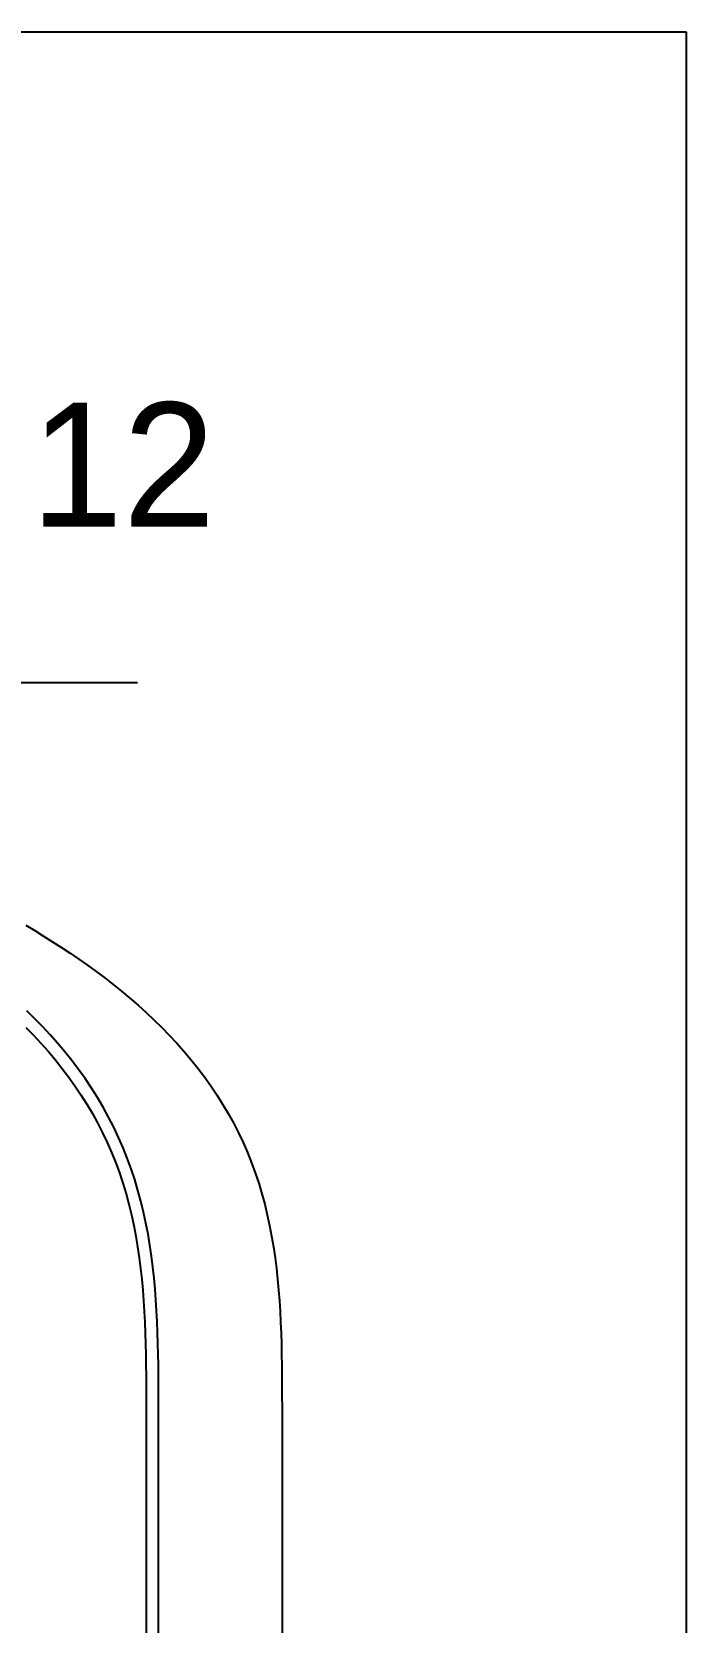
# Model space of a CAD drawing. Header units: metres. Extents: x -2 to 44.3, y -14 to 11.
# Drawn here: x 41.67 to 44.31, y 4.58 to 10.99 of the extents above; entities that cross this region are included whole.
import ezdxf

# ---------------------------------------------------------------- set-up
doc = ezdxf.new("R2010")
doc.units = ezdxf.units.M
doc.header["$LTSCALE"] = 0.05
doc.linetypes.add('DASHED', pattern=[19.05, 12.7, -6.35])
doc.layers.get('0').update_dxf_attribs({"linetype": 'DASHED'})
doc.layers.add('back-layer3', color=7, linetype='Continuous')
doc.dimstyles.get("Standard").update_dxf_attribs({"dimtxt": 2.5, "dimasz": 2.5, "dimexe": 1.25, "dimexo": 0.625, "dimtad": 1, "dimtxsty": 'Standard', "dimcen": 2.5, "dimazin": 3, "dimtfac": 1, "dimtmove": 0, "dimatfit": 3, "dimarcsym": 0})

# ---------------------------------------------------------------- blocks, each defined once
blk = doc.blocks.new('*D13')
at = {"color": 0, "lineweight": -2, "transparency": 16777216}
for p, q in [((39.8228, 9.834), (39.611, 10.2869)), ((37.799, 8.3357), (41.1669, 9.9106)), ((37.849, 8.2288), (41.2169, 9.8037)), ((40.0346, 9.3811), (40.0846, 9.2742)), ((40.2964, 8.8213), (40.5082, 8.3683)), ((40.5082, 8.3683), (42.3832, 8.3683))]:
    blk.add_line(p, q, dxfattribs=at)
at = {"color": 0, "transparency": 16777216}
for points in [[(39.8983, 9.8693), (39.7473, 9.7987), (40.0346, 9.3811)], [(40.3719, 8.8566), (40.2209, 8.786), (40.0846, 9.2742)]]:
    blk.add_solid(points, dxfattribs=at)
at = {"layer": 'Defpoints', "color": 0, "transparency": 16777216}
for p in [(40.0846, 9.2742), (37.2328, 8.071), (37.2828, 7.9641)]:
    blk.add_point(p, dxfattribs=at)
at = {"color": 0, "transparency": 16777216, "insert": (41.7582, 9.2433), "char_height": 0.5, "attachment_point": 5}
blk.add_mtext('0.12', dxfattribs=at)

msp = doc.modelspace()

# ---------------------------------------------------------------- linework, layer by layer
at = {"layer": 'back-layer3', "color": 8}
for points in [[(41.6458, 7.3895), (41.6818, 7.368), (41.7177, 7.346), (41.7535, 7.3235), (41.7891, 7.3005), (41.8245, 7.277), (41.8597, 7.2529), (41.8947, 7.2283), (41.9294, 7.2031), (41.9638, 7.1772), (41.9979, 7.1508), (42.0316, 7.1237), (42.0649, 7.0959), (42.0978, 7.0675), (42.1301, 7.0383), (42.162, 7.0084), (42.1932, 6.9779), (42.2238, 6.9465), (42.2537, 6.9145), (42.2828, 6.8817), (42.3111, 6.8481), (42.3385, 6.8138), (42.3651, 6.7787), (42.3906, 6.743), (42.4151, 6.7064), (42.4386, 6.6692), (42.4609, 6.6313), (42.4821, 6.5927), (42.5021, 6.5535), (42.5209, 6.5138), (42.5384, 6.4734), (42.5548, 6.4326), (42.5699, 6.3912), (42.5838, 6.3495), (42.5965, 6.3074), (42.608, 6.2649), (42.6184, 6.2222), (42.6277, 6.1793), (42.636, 6.1362), (42.6432, 6.0929), (42.6496, 6.0495), (42.6551, 6.0061), (42.6598, 5.9627), (42.6638, 5.9193), (42.6671, 5.8759), (42.6698, 5.8325), (42.672, 5.7893), (42.6737, 5.7461), (42.675, 5.703), (42.676, 5.6599), (42.6767, 5.617), (42.6772, 5.5742), (42.6775, 5.5314), (42.6776, 5.4887), (42.6777, 5.4461), (42.6777, 5.4035), (42.6777, 5.361), (42.6777, 4.0355)], [(42.1807, 4.0355), (42.1807, 5.361), (42.1807, 5.4035), (42.1807, 5.4462), (42.1806, 5.4889), (42.1805, 5.5317), (42.1802, 5.5746), (42.1797, 5.6177), (42.179, 5.6609), (42.178, 5.7043), (42.1767, 5.7478), (42.1749, 5.7915), (42.1727, 5.8354), (42.1699, 5.8793), (42.1666, 5.9235), (42.1625, 5.9677), (42.1577, 6.012), (42.1521, 6.0563), (42.1456, 6.1007), (42.1382, 6.145), (42.1297, 6.1893), (42.1201, 6.2334), (42.1094, 6.2774), (42.0975, 6.3211), (42.0844, 6.3646), (42.0701, 6.4077), (42.0545, 6.4504), (42.0376, 6.4927), (42.0194, 6.5344), (42, 6.5756), (41.9793, 6.6161), (41.9574, 6.656), (41.9343, 6.6952), (41.9101, 6.7337), (41.8847, 6.7714), (41.8584, 6.8084), (41.831, 6.8445), (41.8027, 6.8799), (41.7736, 6.9144), (41.7436, 6.9481), (41.713, 6.9811), (41.6816, 7.0132), (41.6496, 7.0445)], [(41.6462, 6.9779), (41.6768, 6.9465), (41.7067, 6.9145), (41.7358, 6.8817), (41.7641, 6.8481), (41.7915, 6.8138), (41.8181, 6.7787), (41.8436, 6.743), (41.8681, 6.7064), (41.8916, 6.6692), (41.9139, 6.6313), (41.9351, 6.5927), (41.9551, 6.5535), (41.9739, 6.5138), (41.9914, 6.4734), (42.0078, 6.4326), (42.0229, 6.3912), (42.0368, 6.3495), (42.0495, 6.3074), (42.061, 6.2649), (42.0714, 6.2222), (42.0807, 6.1793), (42.089, 6.1362), (42.0962, 6.0929), (42.1026, 6.0495), (42.1081, 6.0061), (42.1128, 5.9627), (42.1168, 5.9193), (42.1201, 5.8759), (42.1228, 5.8325), (42.125, 5.7893), (42.1267, 5.7461), (42.128, 5.703), (42.129, 5.6599), (42.1297, 5.617), (42.1302, 5.5742), (42.1305, 5.5314), (42.1306, 5.4887), (42.1307, 5.4461), (42.1307, 5.4035), (42.1307, 5.361), (42.1307, 4.0355)]]:
    msp.add_lwpolyline(points, dxfattribs=at)
at = {"layer": 'Defpoints'}
msp.add_lwpolyline([(-2.0152, 10.9912), (44.3055, 10.9912), (44.3055, -14.045), (-2.0152, -14.045)], close=True, dxfattribs=at)

# ---------------------------------------------------------------- dimensions: what is measured, and where the dimension line sits
dim = msp.add_aligned_dim(p1=(37.2328, 8.071), p2=(37.2828, 7.9641), distance=3.093, dimstyle='Standard', override={"dimtxt": 0.5, "dimasz": 0.5, "dimtoh": 1, "dimdsep": 46, "dimtxsty": 'Standard', "dimadec": 0, "dimazin": 0, "dimatfit": 2, "dimfxl": 1})
dim.commit()
dim.dimension.update_dxf_attribs({"geometry": '*D13', "text_midpoint": (41.7582, 9.2433)})

doc.saveas('drawing.dxf')
